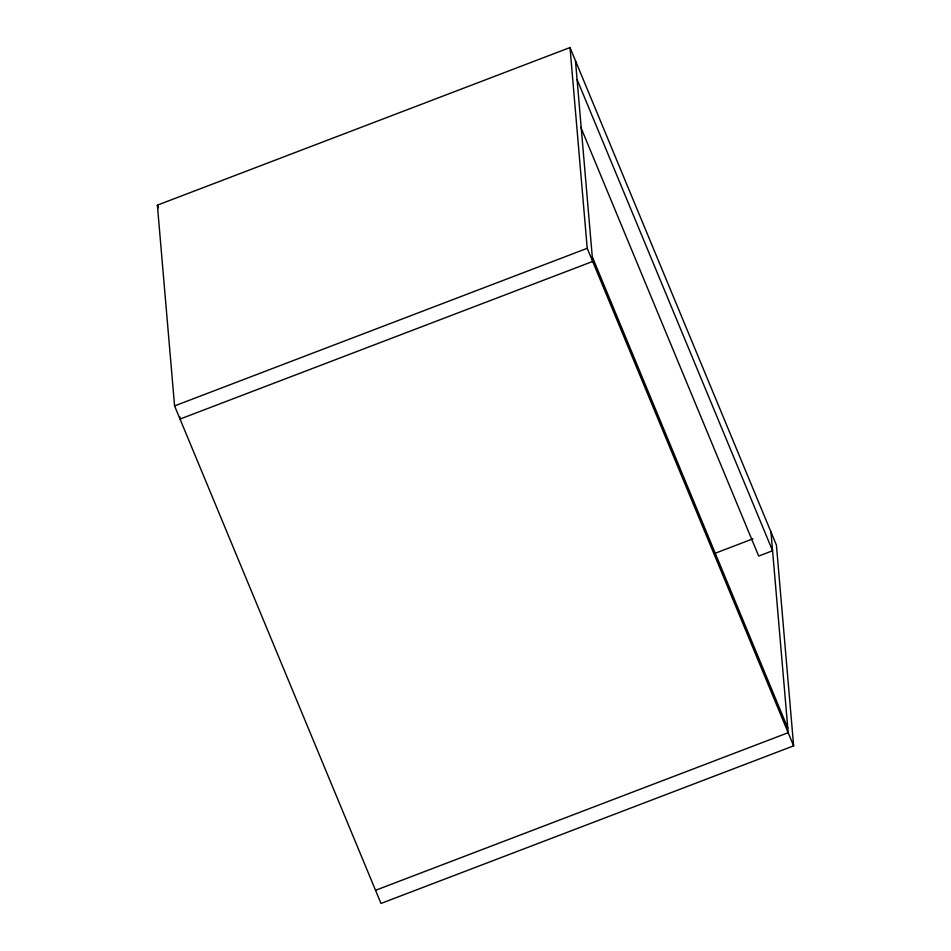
<?xml version="1.0" encoding="UTF-8"?>
<svg xmlns="http://www.w3.org/2000/svg" width="951" height="951" viewBox="0 0 951 951"><rect width="100%" height="100%" fill="white"/><g stroke="black" fill="none" stroke-linecap="round" stroke-linejoin="round"><path stroke-width="1.43" d="M157.379 205.154L570.006 47.55L776.42 545.089L793.621 745.846L380.994 903.45L174.58 405.911L157.379 205.154L158.46 207.782M174.58 405.911L587.219 248.306L570.006 47.55M714.189 553.625L752.954 538.813M375.538 890.302L788.177 732.698L770.964 531.942M577.079 79.515L772.581 550.76L758.696 556.062L580.811 127.291M592.283 256.818L787.773 728.062M587.219 248.306L793.621 745.846M575.462 60.698L592.675 261.454L180.036 419.058L179.834 416.74"/></g></svg>
